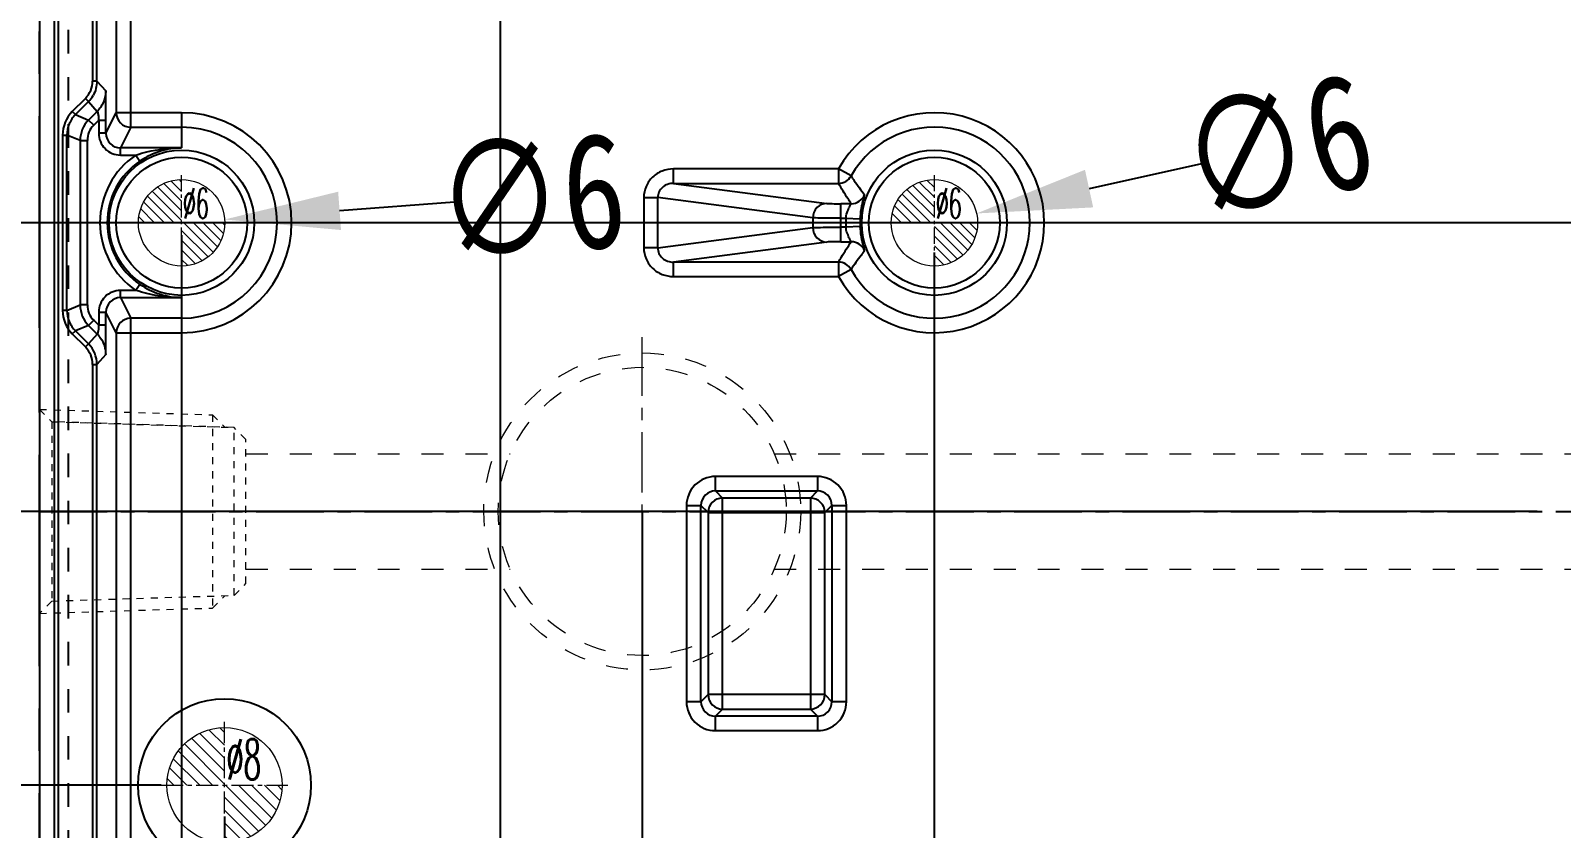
# Model space of a CAD drawing. Header units: millimetres. Extents: x -1265 to 1982, y -12197 to 1934.
# Drawn here: x -138.4 to -32.1, y -4117.1 to -4061.7 of the extents above; entities that cross this region are included whole.
import ezdxf
from ezdxf.enums import TextEntityAlignment as Align

# ---------------------------------------------------------------- set-up
doc = ezdxf.new("R2010")
doc.units = ezdxf.units.MM
doc.header["$LTSCALE"] = 16.335
doc.header["$PDMODE"] = 3
doc.header["$PDSIZE"] = 0.3125
doc.linetypes.add('CENTER', pattern=[0.6, 0.375, -0.075, 0.075, -0.075])
doc.linetypes.add('HIDDEN', pattern=[0.2, 0.1, -0.1])
doc.layers.get('0').update_dxf_attribs({"linetype": 'CONTINUOUS'})
doc.layers.get('Defpoints').update_dxf_attribs({"linetype": 'CONTINUOUS'})
doc.layers.add('cool', color=153, linetype='HIDDEN', lineweight=9)
doc.layers.add('epin', color=13, linetype='CONTINUOUS', lineweight=9)
doc.layers.add('DEFAULT_2', color=8, linetype='HIDDEN')
doc.layers.add('DIM', color=3, linetype='CONTINUOUS')
doc.styles.get("Standard").update_dxf_attribs({"font": 'txt', "width": 0.8})
doc.styles.add('TXT05', font='txt.shx', dxfattribs={"width": 0.5, "bigfont": 'gbcbig.shx'})
doc.dimstyles.new('11', dxfattribs={"dimtxt": 8, "dimasz": 8, "dimexe": 0, "dimexo": 0, "dimgap": 0, "dimtad": 0, "dimdsep": 46, "dimtxsty": 'Standard', "dimcen": 0, "dimclrd": 4, "dimclre": 4, "dimclrt": 6, "dimazin": 0, "dimtp": 0.01, "dimtm": 0.01, "dimtfac": 1, "dimtofl": 0, "dimtmove": 0, "dimatfit": 3, "dimfxl": 0, "dimtolj": 1, "dimarcsym": 0})

# ---------------------------------------------------------------- blocks, each defined once
blk = doc.blocks.new('*D669')
at = {"color": 4, "lineweight": -2}
blk.add_line((-28.59, -4128.96), (-34.46, -4134.39), dxfattribs=at)
at = {"color": 4}
blk.add_solid([(-35.37, -4133.41), (-33.56, -4135.37), (-40.34, -4139.82)], dxfattribs=at)
at = {"layer": 'Defpoints', "color": 0}
for p in [(-40.34, -4139.82), (-51.36, -4150)]:
    blk.add_point(p, dxfattribs=at)
at = {"color": 6, "insert": (-23.1, -4123.9), "char_height": 8, "attachment_point": 5, "rotation": 42.73}
blk.add_mtext('\\A1;∅15', dxfattribs=at)
blk = doc.blocks.new('cool_jt_f12')
at = {"layer": 'cool', "ltscale": 0.3}
for p, q in [((0, 7.0785), (0.856, 6.2225)), ((0, 7.0785), (12, 6.7035)), ((12, 6.7035), (12.856, 5.8475)), ((12, 6.7035), (12, -6.7035)), ((0.856, 6.2225), (0.856, -6.2225)), ((13.5, 5.827375), (0.856, 6.2225)), ((0.856, 6.2225), (13.5, 5.827375)), ((14.327375, 5), (13.5, 5.827375)), ((13.5, -5.827375), (13.5, 5.827375)), ((14.327375, -5), (14.327375, 5)), ((13.5, -5.827375), (14.327375, -5)), ((0.856, -6.2225), (0, -7.0785)), ((0.856, -6.2225), (13.5, -5.827375)), ((12, -6.7035), (12.856, -5.8475)), ((0, -7.0785), (12, -6.7035))]:
    blk.add_line(p, q, dxfattribs=at)
blk = doc.blocks.new('epin_ejp_6')
at = {"layer": 'epin'}
h = blk.add_hatch(dxfattribs=at)
h.set_pattern_fill('_ANSI31', color=123, scale=0.15, angle=90, style=0)
h.set_pattern_definition([(135, (-2898.02723, 822.17217), (-0.336759605, -0.336759605), [])])
h.paths.add_polyline_path([(0, 3, 0.4142136), (-3, 0), (0, 0)])
h.paths.add_polyline_path([(3, 0), (0, 0), (0, -3, 0.4142136)])
at = {"layer": 'epin', "color": 1, "linetype": 'CENTER', "ltscale": 0.186593}
for p, q in [((0, -3.3), (0, 3.3)), ((-3.3, 0), (3.3, 0))]:
    blk.add_line(p, q, dxfattribs=at)
at = {"layer": 'epin'}
blk.add_circle((0, 0), 3, dxfattribs=at)
at = {"layer": 'epin', "color": 6, "style": 'TXT05', "width": 0.5}
blk.add_text('%%c6', height=2.1, dxfattribs=at).set_placement((0.995, 1.35), align=Align.MIDDLE)
blk = doc.blocks.new('epin_ejp_8')
at = {"layer": 'epin'}
h = blk.add_hatch(dxfattribs=at)
h.set_pattern_fill('_ANSI31', color=123, scale=0.2, angle=90, style=0)
h.set_pattern_definition([(135, (-2636.1445, 786.8366), (-0.4490128, -0.4490128), [])])
h.paths.add_polyline_path([(0, 4, 0.414214), (-4, 0), (0, 0)])
h.paths.add_polyline_path([(4, 0), (0, 0), (0, -4, 0.414214)])
at = {"layer": 'epin', "color": 1, "linetype": 'CENTER', "ltscale": 0.248791}
for p, q in [((0, -4.4), (0, 4.4)), ((-4.4, 0), (4.4, 0))]:
    blk.add_line(p, q, dxfattribs=at)
at = {"layer": 'epin'}
blk.add_circle((0, 0), 4, dxfattribs=at)
at = {"layer": 'epin', "color": 6, "style": 'TXT05', "width": 0.5}
blk.add_text('%%c8', height=2.8, dxfattribs=at).set_placement((1.33, 1.8), align=Align.MIDDLE)
blk = doc.blocks.new('09')
at = {"layer": 'epin'}
for name, p in [('epin_ejp_6', (-196.98, 2002.67)), ('epin_ejp_6', (-144.72, 2002.67)), ('epin_ejp_8', (-194, 1963.64))]:
    blk.add_blockref(name, p, dxfattribs=at)
blk = doc.blocks.new('*D678')
at = {"color": 4, "lineweight": -2}
blk.add_line((-57.09, -4070.98), (-64.91, -4072.7), dxfattribs=at)
at = {"color": 4}
blk.add_solid([(-65.19, -4071.39), (-64.62, -4074), (-72.72, -4074.42)], dxfattribs=at)
at = {"layer": 'Defpoints', "color": 0}
for p in [(-72.72, -4074.42), (-78.58, -4075.71)]:
    blk.add_point(p, dxfattribs=at)
at = {"color": 6, "insert": (-51.88, -4069.83), "char_height": 8, "attachment_point": 5, "rotation": 12.4238}
blk.add_mtext('\\A1;∅6', dxfattribs=at)
blk = doc.blocks.new('*D679')
at = {"color": 4, "lineweight": -2}
blk.add_line((-108.96, -4073.64), (-116.94, -4074.24), dxfattribs=at)
at = {"color": 4}
blk.add_solid([(-117.04, -4072.91), (-116.84, -4075.57), (-124.92, -4074.84)], dxfattribs=at)
at = {"layer": 'Defpoints', "color": 0}
for p in [(-130.9, -4075.29), (-124.92, -4074.84)]:
    blk.add_point(p, dxfattribs=at)
at = {"color": 6, "insert": (-103.64, -4073.24), "char_height": 8, "attachment_point": 5, "rotation": 4.3035}
blk.add_mtext('\\A1;∅6', dxfattribs=at)
blk = doc.blocks.new('*D766')
at = {"layer": 'Defpoints', "color": 0}
for p in [(69.32, -4030.59), (-43.93, -4212.5), (-43.93, -4228.71)]:
    blk.add_point(p, dxfattribs=at)
at = {"layer": 'DIM', "color": 4, "lineweight": -2}
blk.add_line((-43.93, -4212.5), (-43.93, -4228.71), dxfattribs=at)
at = {"layer": 'DIM', "color": 6, "insert": (-43.93, -4235.64), "char_height": 4, "attachment_point": 5, "rotation": 90}
blk.add_mtext('\\A1;113.25', dxfattribs=at)
blk = doc.blocks.new('*D767')
at = {"layer": 'Defpoints', "color": 0}
for p in [(69.32, -4030.59), (-45.85, -4146.85), (-48.93, -4228.71)]:
    blk.add_point(p, dxfattribs=at)
at = {"layer": 'DIM', "color": 4, "lineweight": -2}
for p, q in [((-45.85, -4146.85), (-45.85, -4220.71)), ((-45.85, -4220.71), (-48.93, -4224.71)), ((-48.93, -4224.71), (-48.93, -4228.71))]:
    blk.add_line(p, q, dxfattribs=at)
at = {"layer": 'DIM', "color": 6, "insert": (-48.93, -4235.11), "char_height": 4, "attachment_point": 5, "rotation": 90}
blk.add_mtext('\\A1;115.17', dxfattribs=at)
blk = doc.blocks.new('*D768')
at = {"layer": 'Defpoints', "color": 0}
for p in [(69.32, -4030.59), (-70.93, -4127.1), (-70.93, -4228.71)]:
    blk.add_point(p, dxfattribs=at)
at = {"layer": 'DIM', "color": 4, "lineweight": -2}
blk.add_line((-70.93, -4127.1), (-70.93, -4228.71), dxfattribs=at)
at = {"layer": 'DIM', "color": 6, "insert": (-70.93, -4235.91), "char_height": 4, "attachment_point": 5, "rotation": 90}
blk.add_mtext('\\A1;140.25', dxfattribs=at)
blk = doc.blocks.new('*D769')
at = {"layer": 'Defpoints', "color": 0}
for p in [(69.32, -4030.59), (-75.65, -4077.13), (-75.93, -4228.71)]:
    blk.add_point(p, dxfattribs=at)
at = {"layer": 'DIM', "color": 4, "lineweight": -2}
for p, q in [((-75.65, -4077.13), (-75.65, -4220.71)), ((-75.65, -4220.71), (-75.93, -4224.71)), ((-75.93, -4224.71), (-75.93, -4228.71))]:
    blk.add_line(p, q, dxfattribs=at)
at = {"layer": 'DIM', "color": 6, "insert": (-75.93, -4236.18), "char_height": 4, "attachment_point": 5, "rotation": 90}
blk.add_mtext('\\A1;144.97', dxfattribs=at)
blk = doc.blocks.new('*D770')
at = {"layer": 'Defpoints', "color": 0}
for p in [(69.32, -4030.59), (-91.93, -4152.05), (-91.93, -4228.71)]:
    blk.add_point(p, dxfattribs=at)
at = {"layer": 'DIM', "color": 4, "lineweight": -2}
blk.add_line((-91.93, -4152.05), (-91.93, -4228.71), dxfattribs=at)
at = {"layer": 'DIM', "color": 6, "insert": (-91.93, -4235.64), "char_height": 4, "attachment_point": 5, "rotation": 90}
blk.add_mtext('\\A1;161.25', dxfattribs=at)
blk = doc.blocks.new('*D771')
at = {"layer": 'Defpoints', "color": 0}
for p in [(69.32, -4030.59), (-95.93, -4095.1), (-96.93, -4228.71)]:
    blk.add_point(p, dxfattribs=at)
at = {"layer": 'DIM', "color": 4, "lineweight": -2}
for p, q in [((-95.93, -4095.1), (-95.93, -4220.71)), ((-95.93, -4220.71), (-96.93, -4224.71)), ((-96.93, -4224.71), (-96.93, -4228.71))]:
    blk.add_line(p, q, dxfattribs=at)
at = {"layer": 'DIM', "color": 6, "insert": (-96.93, -4236.18), "char_height": 4, "attachment_point": 5, "rotation": 90}
blk.add_mtext('\\A1;165.25', dxfattribs=at)
blk = doc.blocks.new('*D772')
at = {"layer": 'Defpoints', "color": 0}
for p in [(69.32, -4030.59), (-124.93, -4116.28), (-124.93, -4228.71)]:
    blk.add_point(p, dxfattribs=at)
at = {"layer": 'DIM', "color": 4, "lineweight": -2}
blk.add_line((-124.93, -4116.28), (-124.93, -4228.71), dxfattribs=at)
at = {"layer": 'DIM', "color": 6, "insert": (-124.93, -4236.18), "char_height": 4, "attachment_point": 5, "rotation": 90}
blk.add_mtext('\\A1;194.25', dxfattribs=at)
blk = doc.blocks.new('*D773')
at = {"layer": 'Defpoints', "color": 0}
for p in [(69.32, -4030.59), (-127.91, -4075.93), (-129.93, -4228.71)]:
    blk.add_point(p, dxfattribs=at)
at = {"layer": 'DIM', "color": 4, "lineweight": -2}
for p, q in [((-127.91, -4075.93), (-127.91, -4220.71)), ((-127.91, -4220.71), (-129.93, -4224.71)), ((-129.93, -4224.71), (-129.93, -4228.71))]:
    blk.add_line(p, q, dxfattribs=at)
at = {"layer": 'DIM', "color": 6, "insert": (-129.93, -4236.18), "char_height": 4, "attachment_point": 5, "rotation": 90}
blk.add_mtext('\\A1;197.23', dxfattribs=at)
blk = doc.blocks.new('*D774')
at = {"layer": 'Defpoints', "color": 0}
for p in [(69.32, -4030.59), (-105.8, -4056.25), (-105.8, -4228.71)]:
    blk.add_point(p, dxfattribs=at)
at = {"layer": 'DIM', "color": 4, "lineweight": -2}
blk.add_line((-105.8, -4056.25), (-105.8, -4228.71), dxfattribs=at)
at = {"layer": 'DIM', "color": 6, "insert": (-105.8, -4235.64), "char_height": 4, "attachment_point": 5, "rotation": 90}
blk.add_mtext('\\A1;175.12', dxfattribs=at)
blk = doc.blocks.new('*D780')
at = {"layer": 'Defpoints', "color": 0}
for p in [(69.32, -4030.59), (-143.14, -4075.06), (9.64, -4075.06)]:
    blk.add_point(p, dxfattribs=at)
at = {"layer": 'DIM', "color": 4, "lineweight": -2}
blk.add_line((9.64, -4075.06), (-143.14, -4075.06), dxfattribs=at)
at = {"layer": 'DIM', "color": 6, "insert": (-149.54, -4075.06), "char_height": 4, "attachment_point": 5}
blk.add_mtext('\\A1;44.47', dxfattribs=at)
blk = doc.blocks.new('*D781')
at = {"layer": 'Defpoints', "color": 0}
for p in [(69.32, -4030.59), (-143.14, -4095.1), (-33.8, -4095.1)]:
    blk.add_point(p, dxfattribs=at)
at = {"layer": 'DIM', "color": 4, "lineweight": -2}
blk.add_line((-33.8, -4095.1), (-143.14, -4095.1), dxfattribs=at)
at = {"layer": 'DIM', "color": 6, "insert": (-149.01, -4095.1), "char_height": 4, "attachment_point": 5}
blk.add_mtext('\\A1;64.51', dxfattribs=at)
blk = doc.blocks.new('*D782')
at = {"layer": 'Defpoints', "color": 0}
for p in [(69.32, -4030.59), (-143.14, -4114.1), (-129.33, -4114.1)]:
    blk.add_point(p, dxfattribs=at)
at = {"layer": 'DIM', "color": 4, "lineweight": -2}
blk.add_line((-129.33, -4114.1), (-143.14, -4114.1), dxfattribs=at)
at = {"layer": 'DIM', "color": 6, "insert": (-149.01, -4114.1), "char_height": 4, "attachment_point": 5}
blk.add_mtext('\\A1;83.51', dxfattribs=at)
blk = doc.blocks.new('*D783')
at = {"layer": 'Defpoints', "color": 0}
for p in [(69.32, -4030.59), (-143.14, -4127.1), (60.27, -4127.1)]:
    blk.add_point(p, dxfattribs=at)
at = {"layer": 'DIM', "color": 4, "lineweight": -2}
blk.add_line((60.27, -4127.1), (-143.14, -4127.1), dxfattribs=at)
at = {"layer": 'DIM', "color": 6, "insert": (-149.01, -4127.1), "char_height": 4, "attachment_point": 5}
blk.add_mtext('\\A1;96.51', dxfattribs=at)
blk = doc.blocks.new('*D784')
at = {"layer": 'Defpoints', "color": 0}
for p in [(69.32, -4030.59), (-143.14, -4144.91), (-45.85, -4144.91)]:
    blk.add_point(p, dxfattribs=at)
at = {"layer": 'DIM', "color": 4, "lineweight": -2}
blk.add_line((-45.85, -4144.91), (-143.14, -4144.91), dxfattribs=at)
at = {"layer": 'DIM', "color": 6, "insert": (-150.08, -4144.91), "char_height": 4, "attachment_point": 5}
blk.add_mtext('\\A1;114.32', dxfattribs=at)
blk = doc.blocks.new('*D785')
at = {"layer": 'Defpoints', "color": 0}
for p in [(69.32, -4030.59), (-143.14, -4150.1), (42.67, -4150.1)]:
    blk.add_point(p, dxfattribs=at)
at = {"layer": 'DIM', "color": 4, "lineweight": -2}
blk.add_line((42.67, -4150.1), (-143.14, -4150.1), dxfattribs=at)
at = {"layer": 'DIM', "color": 6, "insert": (-149.54, -4150.1), "char_height": 4, "attachment_point": 5}
blk.add_mtext('\\A1;119.51', dxfattribs=at)
blk = doc.blocks.new('*D786')
at = {"layer": 'Defpoints', "color": 0}
for p in [(69.32, -4030.59), (-143.14, -4173.42), (-29.88, -4173.42)]:
    blk.add_point(p, dxfattribs=at)
at = {"layer": 'DIM', "color": 4, "lineweight": -2}
blk.add_line((-29.88, -4173.42), (-143.14, -4173.42), dxfattribs=at)
at = {"layer": 'DIM', "color": 6, "insert": (-150.61, -4173.42), "char_height": 4, "attachment_point": 5}
blk.add_mtext('\\A1;142.83', dxfattribs=at)
blk = doc.blocks.new('*D787')
at = {"layer": 'Defpoints', "color": 0}
for p in [(69.32, -4030.59), (-143.14, -4208.1), (-13.39, -4208.1)]:
    blk.add_point(p, dxfattribs=at)
at = {"layer": 'DIM', "color": 4, "lineweight": -2}
blk.add_line((-13.39, -4208.1), (-143.14, -4208.1), dxfattribs=at)
at = {"layer": 'DIM', "color": 6, "insert": (-150.08, -4208.1), "char_height": 4, "attachment_point": 5}
blk.add_mtext('\\A1;177.51', dxfattribs=at)

msp = doc.modelspace()

# ---------------------------------------------------------------- linework, layer by layer
at = {"color": 1, "linetype": 'CENTER', "ltscale": 2.398001}
msp.add_line((-137.768, -4223.364, 0), (-137.768, -3837.819), dxfattribs=at)
at = {"color": 7, "linetype": 'Continuous'}
for p, q in [((-137.768, -3869.2), (-137.768, -4158.064)), ((-136.768, -3985.361), (-136.768, -4158.243)), ((-136.466, -4158.235), (-136.466, -3985.35)), ((-134.092, -3989.967), (-134.092, -4065.231)), ((-133.79, -4065.231), (-133.79, -3989.967)), ((-131.443, -4068.433), (-131.443, -4030.306)), ((-132.448, -4031.311), (-132.448, -4067.428)), ((-133.79, -4065.231), (-134.092, -4065.231)), ((-133.79, -4065.231), (-133.179, -4065.916)), ((-135.497, -4067.344), (-134.592, -4066.439)), ((-135.284, -4067.557), (-134.379, -4066.652)), ((-134.592, -4066.439), (-134.379, -4066.652)), ((-134.379, -4066.652), (-133.768, -4067.337)), ((-135.284, -4067.557), (-135.497, -4067.344)), ((-135.284, -4067.557), (-134.367, -4067.936)), ((-133.768, -4067.337), (-134.367, -4067.936)), ((-134.012, -4068.292), (-134.367, -4067.936)), ((-133.665, -4067.944), (-134.012, -4068.292)), ((-133.665, -4067.944), (-133.665, -4068.857)), ((-133.665, -4067.944), (-133.162, -4067.944)), ((-133.162, -4068.858), (-132.448, -4067.428)), ((-133.162, -4068.858), (-133.162, -4067.944)), ((-127.908, -4067.428), (-132.448, -4067.428)), ((-127.908, -4067.428), (-127.908, -4069.863)), ((-136.174, -4068.978), (-136.174, -4081.148)), ((-136.174, -4068.978), (-135.872, -4068.978)), ((-135.872, -4081.148), (-135.872, -4068.978)), ((-134.956, -4069.357), (-135.872, -4068.978)), ((-133.162, -4068.858), (-133.665, -4068.858)), ((-131.443, -4068.433), (-132.158, -4069.863)), ((-131.443, -4068.433), (-127.908, -4068.433)), ((-134.956, -4069.357), (-134.956, -4080.768)), ((-134.956, -4069.357), (-134.454, -4069.357)), ((-134.454, -4080.768), (-134.454, -4069.357)), ((-132.158, -4070.365), (-132.158, -4069.863)), ((-127.908, -4069.863), (-132.158, -4069.863)), ((-132.158, -4070.365), (-131.08, -4070.365)), ((-131.08, -4070.365), (-130.799, -4070.781)), ((-93.761, -4072.333), (-93.761, -4071.329)), ((-82.307, -4071.329), (-93.761, -4071.329)), ((-82.307, -4071.329), (-82.307, -4072.333)), ((-81.431, -4071.82), (-82.307, -4071.329)), ((-93.761, -4072.333), (-82.307, -4072.333)), ((-93.761, -4072.333), (-83.116, -4073.72)), ((-95.823, -4073.322), (-95.823, -4076.804)), ((-95.823, -4073.322), (-94.852, -4073.322)), ((-94.852, -4076.804), (-94.852, -4073.322)), ((-84.087, -4074.725), (-94.852, -4073.322)), ((-82.146, -4076.379), (-82.146, -4073.746)), ((-81.42, -4073.746), (-82.146, -4073.746)), ((-94.852, -4076.804), (-84.087, -4075.401)), ((-84.087, -4074.725), (-84.087, -4075.401)), ((-82.146, -4074.751), (-81.794, -4074.751)), ((-81.794, -4075.375), (-82.146, -4075.375)), ((-81.794, -4074.751), (-80.79, -4074.802)), ((-80.79, -4075.324), (-81.794, -4075.375)), ((-83.116, -4076.405), (-93.761, -4077.793)), ((-82.146, -4076.379), (-81.42, -4076.379)), ((-94.852, -4076.804), (-95.823, -4076.804)), ((-93.761, -4078.797), (-93.761, -4077.793)), ((-82.307, -4077.793), (-93.761, -4077.793)), ((-82.307, -4077.793), (-82.307, -4078.797)), ((-93.761, -4078.797), (-82.307, -4078.797)), ((-81.431, -4078.306), (-82.307, -4078.797)), ((-132.158, -4080.263), (-132.158, -4079.76)), ((-131.08, -4079.76), (-132.158, -4079.76)), ((-130.799, -4079.344), (-131.08, -4079.76)), ((-135.872, -4081.148), (-134.956, -4080.768)), ((-134.454, -4080.768), (-134.956, -4080.768)), ((-132.158, -4080.263), (-131.443, -4081.693)), ((-132.158, -4080.263), (-127.908, -4080.263)), ((-127.908, -4080.263), (-127.908, -4082.697)), ((-135.872, -4081.148), (-136.174, -4081.148)), ((-134.367, -4082.189), (-134.012, -4081.834)), ((-134.012, -4081.834), (-133.665, -4082.181)), ((-133.665, -4081.268), (-133.665, -4082.181)), ((-133.665, -4081.268), (-133.162, -4081.268)), ((-133.162, -4082.181), (-133.162, -4081.268)), ((-132.448, -4082.697), (-133.162, -4081.268)), ((-131.443, -4133.429), (-131.443, -4081.693)), ((-127.908, -4081.693), (-131.443, -4081.693)), ((-135.497, -4082.782), (-135.284, -4082.569)), ((-134.592, -4083.687), (-135.497, -4082.782)), ((-134.367, -4082.189), (-135.284, -4082.569)), ((-134.379, -4083.474), (-135.284, -4082.569)), ((-133.768, -4082.788), (-134.379, -4083.474)), ((-134.367, -4082.189), (-133.768, -4082.788)), ((-133.162, -4082.181), (-133.665, -4082.181)), ((-132.448, -4082.697), (-132.448, -4133.429)), ((-132.448, -4082.697), (-127.908, -4082.697)), ((-134.379, -4083.474), (-134.592, -4083.687)), ((-133.179, -4084.209), (-133.79, -4084.895)), ((-134.092, -4084.895), (-134.092, -4135.443)), ((-134.092, -4084.895), (-133.79, -4084.895)), ((-133.79, -4135.443), (-133.79, -4084.895)), ((-90.849, -4093.68), (-90.849, -4092.676)), ((-83.763, -4092.676), (-90.849, -4092.676)), ((-83.763, -4092.676), (-83.763, -4093.68)), ((-90.849, -4093.68), (-90.356, -4094.174)), ((-90.849, -4093.68), (-83.763, -4093.68)), ((-84.257, -4094.174), (-83.763, -4093.68)), ((-92.858, -4094.685), (-92.858, -4108.304)), ((-92.858, -4094.685), (-91.854, -4094.685)), ((-91.854, -4108.304), (-91.854, -4094.685)), ((-91.36, -4095.179), (-91.854, -4094.685)), ((-90.356, -4108.814), (-90.356, -4094.174)), ((-84.257, -4094.174), (-90.356, -4094.174)), ((-84.257, -4094.174), (-84.257, -4108.814)), ((-82.758, -4094.685), (-83.252, -4095.179)), ((-82.758, -4094.685), (-82.758, -4108.304)), ((-82.758, -4094.685), (-81.754, -4094.685)), ((-81.754, -4108.304), (-81.754, -4094.685)), ((-91.36, -4095.179), (-91.36, -4107.81)), ((-91.36, -4095.179), (-83.252, -4095.179)), ((-83.252, -4107.81), (-83.252, -4095.179)), ((-91.854, -4108.304), (-92.858, -4108.304)), ((-91.854, -4108.304), (-91.36, -4107.81)), ((-83.252, -4107.81), (-91.36, -4107.81)), ((-83.252, -4107.81), (-82.758, -4108.304)), ((-81.754, -4108.304), (-82.758, -4108.304)), ((-90.356, -4108.814), (-90.849, -4109.308)), ((-90.849, -4110.313), (-90.849, -4109.308)), ((-83.763, -4109.308), (-90.849, -4109.308)), ((-90.356, -4108.814), (-84.257, -4108.814)), ((-83.763, -4109.308), (-84.257, -4108.814)), ((-83.763, -4109.308), (-83.763, -4110.313)), ((-90.849, -4110.313), (-83.763, -4110.313))]:
    msp.add_line(p, q, dxfattribs=at)
for centre, radius in [((-127.908, -4075.063), 5.042), ((-75.648, -4075.063), 5.042), ((-127.908, -4075.063), 4.54), ((-75.648, -4075.063), 4.54), ((-124.928, -4114.099), 6)]:
    msp.add_circle(centre, radius, dxfattribs=at)
for centre, radius, start, end in [((-135.8, -4065.231), 1.708, 315.00359, 0.00381), ((-135.809, -4065.224), 2.02, 315.04052, 329.95867), ((-133.863, -4068.978), 2.31, 134.99599, 180.00401), ((-132.947, -4069.357), 2.009, 135.00055, 179.99945), ((-131.443, -4067.428), 1.005, 180.03746, 269.98873), ((-127.908, -4075.063), 7.634, 270, 90), ((-75.648, -4075.063), 7.634, 209.28357, 150.71643), ((-132.947, -4069.357), 1.507, 134.99925, 180.00075), ((-132.158, -4068.858), 1.507, 179.96728, 269.98572), ((-132.158, -4068.859), 1.004, 179.94195, 270.00568), ((-127.908, -4075.063), 6.63, 270, 90), ((-75.648, -4075.063), 6.63, 209.28535, 150.71413), ((-127.908, -4075.063), 5.668, 124.02656, 235.97344), ((-127.908, -4075.063), 5.166, 124.02656, 235.97344), ((-82.308, -4071.327), 1.006, 270.04413, 330.6723), ((-81.421, -4072.74), 1.006, 270.04012, 338.03939), ((-75.648, -4075.063), 6.153, 177.09173, 182.90827), ((-75.648, -4075.063), 5.149, 177.09173, 182.90827), ((-81.421, -4077.385), 1.006, 21.95752, 89.94799), ((-82.308, -4078.798), 1.006, 29.3277, 89.95587), ((-132.158, -4081.267), 1.507, 90.01727, 180.02958), ((-132.947, -4080.768), 2.009, 180.00055, 224.99945), ((-132.947, -4080.768), 1.507, 179.99925, 225.00075), ((-132.158, -4081.267), 1.004, 89.99431, 180.05805), ((-133.863, -4081.148), 2.31, 179.99599, 225.00401), ((-131.443, -4082.698), 1.005, 90.01127, 179.96254), ((-135.8, -4084.895), 1.708, 359.99562, 44.99699), ((-135.8, -4084.895), 2.01, 359.99792, 45.00219), ((-90.85, -4094.684), 2.008, 89.98148, 180.01852), ((-83.762, -4094.684), 2.008, 359.98148, 90.01851), ((-90.851, -4094.683), 1.002, 89.88699, 180.11301), ((-83.761, -4094.683), 1.002, 359.88699, 90.11301), ((-90.354, -4095.18), 1.006, 90.06646, 179.93354), ((-84.258, -4095.18), 1.006, 0.06646, 89.93354), ((-90.85, -4108.304), 2.008, 179.98148, 270.01851), ((-90.851, -4108.306), 1.002, 179.88699, 270.11301), ((-90.354, -4107.809), 1.006, 180.06646, 269.93354), ((-84.258, -4107.809), 1.006, 270.06646, 359.93354), ((-83.762, -4108.304), 2.008, 269.98148, 0.01851), ((-83.761, -4108.306), 1.002, 269.88699, 0.11301)]:
    msp.add_arc(centre, radius, start, end, dxfattribs=at)
msp.add_open_spline([(-133.79, -4065.231), (-133.79, -4065.578), (-133.886, -4065.935), (-134.059, -4066.236)], degree=3, dxfattribs=at)
for points, knots in [([(-133.179, -4065.916), (-133.179, -4066.005), (-133.205, -4066.352), (-133.323, -4066.69), (-133.45, -4066.915)], [0, 0, 0, 0, 0.2559723, 1, 1, 1, 1]), ([(-133.162, -4067.944), (-133.162, -4067.731), (-133.16, -4067.409), (-133.16, -4066.982), (-133.162, -4066.675), (-133.164, -4066.398), (-133.167, -4066.194), (-133.171, -4066.062), (-133.171, -4065.99), (-133.178, -4065.946), (-133.175, -4065.921), (-133.179, -4065.916)], [0, 0, 0, 0, 0.3157968, 0.4760136, 0.6307795, 0.7705063, 0.8858352, 0.9314885, 0.9672012, 0.9906838, 1, 1, 1, 1]), ([(-133.45, -4066.915), (-133.473, -4066.955), (-133.565, -4067.105), (-133.676, -4067.245), (-133.768, -4067.337)], [0, 0, 0, 0, 0.2584324, 1, 1, 1, 1]), ([(-135.284, -4067.557), (-135.468, -4067.742), (-135.765, -4068.19), (-135.872, -4068.716), (-135.872, -4068.978)], [0, 0, 0, 0, 0.5000004, 1, 1, 1, 1]), ([(-133.665, -4067.944), (-133.643, -4067.879), (-133.643, -4067.757), (-133.671, -4067.607), (-133.689, -4067.498), (-133.705, -4067.421), (-133.715, -4067.37), (-133.731, -4067.338), (-133.752, -4067.331), (-133.766, -4067.34), (-133.768, -4067.337)], [0, 0, 0, 0, 0.3154953, 0.5424074, 0.7080421, 0.8257256, 0.9040051, 0.9494417, 0.9820328, 1, 1, 1, 1]), ([(-131.08, -4070.365), (-130.828, -4070.28), (-129.794, -4069.988), (-128.715, -4069.869), (-127.908, -4069.863)], [0, 0, 0, 0, 0.2478656, 1, 1, 1, 1]), ([(-127.908, -4069.863), (-128.404, -4069.871), (-129.428, -4070.034), (-130.363, -4070.487), (-130.799, -4070.781)], [0, 0, 0, 0, 0.4856165, 1, 1, 1, 1]), ([(-93.761, -4071.329), (-94.025, -4071.329), (-94.558, -4071.428), (-95.244, -4071.861), (-95.712, -4072.524), (-95.823, -4073.058), (-95.823, -4073.322)], [0, 0, 0, 0, 0.2500788, 0.5001458, 0.7500941, 1, 1, 1, 1]), ([(-93.761, -4072.333), (-94.033, -4072.331), (-94.595, -4072.509), (-94.855, -4073.061), (-94.852, -4073.322)], [0, 0, 0, 0, 0.5107025, 1, 1, 1, 1]), ([(-81.42, -4073.746), (-81.499, -4073.629), (-81.806, -4073.165), (-82.097, -4072.691), (-82.307, -4072.333)], [0, 0, 0, 0, 0.2538847, 1, 1, 1, 1]), ([(-81.431, -4071.82), (-81.357, -4071.93), (-81.057, -4072.372), (-80.739, -4072.802), (-80.488, -4073.117)], [0, 0, 0, 0, 0.2478616, 1, 1, 1, 1]), ([(-80.79, -4074.802), (-80.779, -4074.573), (-80.743, -4074.247), (-80.666, -4073.843), (-80.607, -4073.599), (-80.558, -4073.406), (-80.513, -4073.261), (-80.499, -4073.176), (-80.48, -4073.126), (-80.488, -4073.117)], [0, 0, 0, 0, 0.3997459, 0.5726636, 0.719364, 0.8369339, 0.9235668, 0.9780033, 1, 1, 1, 1]), ([(-83.116, -4073.72), (-83.365, -4073.722), (-83.883, -4073.948), (-84.085, -4074.47), (-84.087, -4074.725)], [0, 0, 0, 0, 0.4940463, 1, 1, 1, 1]), ([(-83.116, -4073.72), (-82.996, -4073.736), (-82.671, -4073.739), (-82.348, -4073.746), (-82.146, -4073.746)], [0, 0, 0, 0, 0.3747122, 1, 1, 1, 1]), ([(-81.794, -4074.751), (-81.78, -4074.619), (-81.735, -4074.429), (-81.647, -4074.196), (-81.579, -4074.048), (-81.519, -4073.93), (-81.461, -4073.837), (-81.44, -4073.789), (-81.413, -4073.751), (-81.42, -4073.746)], [0, 0, 0, 0, 0.3678265, 0.5382517, 0.6905513, 0.8176361, 0.914562, 0.9766792, 1, 1, 1, 1]), ([(-82.146, -4074.751), (-82.554, -4074.751), (-83.201, -4074.744), (-83.848, -4074.74), (-84.087, -4074.725)], [0, 0, 0, 0, 0.6302285, 1, 1, 1, 1]), ([(-84.087, -4075.401), (-83.848, -4075.385), (-83.201, -4075.382), (-82.554, -4075.375), (-82.146, -4075.375)], [0, 0, 0, 0, 0.3697715, 1, 1, 1, 1]), ([(-84.087, -4075.401), (-84.085, -4075.655), (-83.883, -4076.178), (-83.365, -4076.403), (-83.116, -4076.405)], [0, 0, 0, 0, 0.5059537, 1, 1, 1, 1]), ([(-81.42, -4076.379), (-81.413, -4076.374), (-81.44, -4076.337), (-81.461, -4076.289), (-81.519, -4076.195), (-81.579, -4076.077), (-81.647, -4075.929), (-81.735, -4075.697), (-81.78, -4075.507), (-81.794, -4075.375)], [0, 0, 0, 0, 0.0233208, 0.085438, 0.1823639, 0.3094487, 0.4617483, 0.6321735, 1, 1, 1, 1]), ([(-80.488, -4077.009), (-80.48, -4076.999), (-80.499, -4076.949), (-80.513, -4076.865), (-80.558, -4076.719), (-80.607, -4076.527), (-80.665, -4076.283), (-80.743, -4075.879), (-80.779, -4075.553), (-80.79, -4075.324)], [0, 0, 0, 0, 0.0219921, 0.0763246, 0.1628914, 0.2803789, 0.4270542, 0.5998732, 1, 1, 1, 1]), ([(-82.146, -4076.379), (-82.348, -4076.379), (-82.671, -4076.387), (-82.996, -4076.39), (-83.116, -4076.405)], [0, 0, 0, 0, 0.6252878, 1, 1, 1, 1]), ([(-82.307, -4077.793), (-82.238, -4077.674), (-81.954, -4077.196), (-81.655, -4076.727), (-81.42, -4076.379)], [0, 0, 0, 0, 0.2463514, 1, 1, 1, 1]), ([(-95.823, -4076.804), (-95.823, -4077.068), (-95.712, -4077.602), (-95.244, -4078.265), (-94.558, -4078.698), (-94.025, -4078.797), (-93.761, -4078.797)], [0, 0, 0, 0, 0.2499403, 0.4998639, 0.749904, 1, 1, 1, 1]), ([(-94.852, -4076.804), (-94.855, -4077.065), (-94.595, -4077.616), (-94.033, -4077.795), (-93.761, -4077.793)], [0, 0, 0, 0, 0.4892975, 1, 1, 1, 1]), ([(-80.488, -4077.009), (-80.572, -4077.115), (-80.9, -4077.537), (-81.209, -4077.974), (-81.431, -4078.306)], [0, 0, 0, 0, 0.2523525, 1, 1, 1, 1]), ([(-127.908, -4080.263), (-128.715, -4080.257), (-129.794, -4080.138), (-130.828, -4079.846), (-131.08, -4079.76)], [0, 0, 0, 0, 0.752134, 1, 1, 1, 1]), ([(-130.799, -4079.344), (-130.364, -4079.639), (-129.428, -4080.091), (-128.404, -4080.254), (-127.908, -4080.263)], [0, 0, 0, 0, 0.5144602, 1, 1, 1, 1]), ([(-135.872, -4081.148), (-135.872, -4081.409), (-135.765, -4081.936), (-135.468, -4082.384), (-135.284, -4082.569)], [0, 0, 0, 0, 0.5000004, 1, 1, 1, 1]), ([(-133.768, -4082.788), (-133.766, -4082.785), (-133.752, -4082.795), (-133.731, -4082.787), (-133.715, -4082.755), (-133.705, -4082.705), (-133.689, -4082.627), (-133.671, -4082.519), (-133.643, -4082.368), (-133.643, -4082.246), (-133.665, -4082.181)], [0, 0, 0, 0, 0.0179672, 0.0505583, 0.0959949, 0.1742744, 0.2919579, 0.4575926, 0.6845047, 1, 1, 1, 1]), ([(-133.768, -4082.788), (-133.681, -4082.875), (-133.353, -4083.28), (-133.179, -4083.813), (-133.179, -4084.209)], [0, 0, 0, 0, 0.2367683, 1, 1, 1, 1]), ([(-133.179, -4084.209), (-133.175, -4084.205), (-133.178, -4084.179), (-133.171, -4084.136), (-133.171, -4084.064), (-133.167, -4083.931), (-133.164, -4083.728), (-133.162, -4083.451), (-133.16, -4083.143), (-133.16, -4082.717), (-133.162, -4082.395), (-133.162, -4082.181)], [0, 0, 0, 0, 0.0093109, 0.0327947, 0.0685071, 0.1141561, 0.2294866, 0.3692159, 0.5239844, 0.6842026, 1, 1, 1, 1])]:
    msp.add_open_spline(points, degree=3, knots=knots, dxfattribs=at)
at = {"layer": 'cool', "color": 1, "linetype": 'CENTER', "ltscale": 0.684175}
for p, q in [((-95.928, -4107.199), (-95.928, -4082.999)), ((-108.028, -4095.099), (-83.828, -4095.099))]:
    msp.add_line(p, q, dxfattribs=at)
at = {"layer": 'cool', "ltscale": 0.932966}
for p, q in [((-123.441, -4091.099), (-105.093, -4091.099)), ((-86.763, -4091.099), (-25.093, -4091.099)), ((-123.441, -4099.099), (-105.093, -4099.099)), ((-86.763, -4099.099), (-25.093, -4099.099))]:
    msp.add_line(p, q, dxfattribs=at)
for radius in [11, 10]:
    msp.add_circle((-95.928, -4095.099), radius, dxfattribs=at)
at = {"layer": 'DEFAULT_2', "color": 8, "linetype": 'HIDDEN'}
msp.add_line((-135.768, -4158.064), (-135.768, -3869.2), dxfattribs=at)
at = {"layer": 'DEFAULT_2', "color": 1, "linetype": 'CENTER', "ltscale": 0.767143}
msp.add_line((-137.768, -4095.099), (276.417, -4095.099), dxfattribs=at)

# ---------------------------------------------------------------- block references
msp.add_blockref('09', (69.072, -6077.738))
at = {"layer": 'cool', "ltscale": 0.932966}
msp.add_blockref('cool_jt_f12', (-137.768, -4095.099), dxfattribs=at)

# ---------------------------------------------------------------- dimensions: what is measured, and where the dimension line sits
for p1, p2, picture, middle in [((-78.578, -4075.708), (-72.718, -4074.417), '*D678', (-51.885, -4069.828)), ((-130.9, -4075.288), (-124.917, -4074.838), '*D679', (-103.643, -4073.237)), ((-51.359, -4149.999), (-40.341, -4139.821), '*D669', (-23.103, -4123.898))]:
    dim = msp.add_diameter_dim_2p(p1=p1, p2=p2, dimstyle='11', override={"dimfxl": 1.25, "dimarcsym": 1})
    dim.commit()
    dim.dimension.update_dxf_attribs({"geometry": picture, "text_midpoint": middle})
at = {"layer": 'DIM'}
for feature_location, offset, dtype, picture, middle in [((-29.884, -4173.422), (-113.261, 0), 0, '*D786', (-150.611, -4173.422)), ((-45.85, -4144.91), (-97.295, 0), 0, '*D784', (-150.078, -4144.91)), ((-13.389, -4208.099), (-129.756, 0), 0, '*D787', (-150.078, -4208.099)), ((42.672, -4150.099), (-185.817, 0), 0, '*D785', (-149.545, -4150.099)), ((9.635, -4075.063), (-152.78, 0), 0, '*D780', (-149.545, -4075.063)), ((-33.801, -4095.099), (-109.343, 0), 0, '*D781', (-149.011, -4095.099)), ((-129.328, -4114.099), (-13.817, 0), 0, '*D782', (-149.011, -4114.099)), ((60.272, -4127.099), (-203.417, 0), 0, '*D783', (-149.011, -4127.099)), ((-127.908, -4075.934), (-2.02, -152.774), 1, '*D773', (-129.928, -4236.175)), ((-124.928, -4116.277), (0, -112.432), 1, '*D772', (-124.928, -4236.175)), ((-105.798, -4056.253), (0, -172.456), 1, '*D774', (-105.798, -4235.642)), ((-95.928, -4095.099), (-1, -133.61), 1, '*D771', (-96.928, -4236.175)), ((-91.928, -4152.05), (0, -76.658), 1, '*D770', (-91.928, -4235.642)), ((-75.648, -4077.134), (-0.28, -151.575), 1, '*D769', (-75.928, -4236.175)), ((-70.928, -4127.099), (0, -101.61), 1, '*D768', (-70.928, -4235.909)), ((-45.85, -4146.854), (-3.078, -81.854), 1, '*D767', (-48.928, -4235.109)), ((-43.928, -4212.499), (0, -16.21), 1, '*D766', (-43.928, -4235.642))]:
    dim = msp.add_ordinate_dim(feature_location=feature_location, offset=offset, dtype=dtype, origin=(69.324, -4030.592), dimstyle='11', override={"dimtxt": 4, "dimasz": 2, "dimfxl": 1.25, "dimarcsym": 1}, dxfattribs=at)
    dim.commit()
    dim.dimension.update_dxf_attribs({"geometry": picture, "text_midpoint": middle})

doc.saveas('drawing.dxf')
